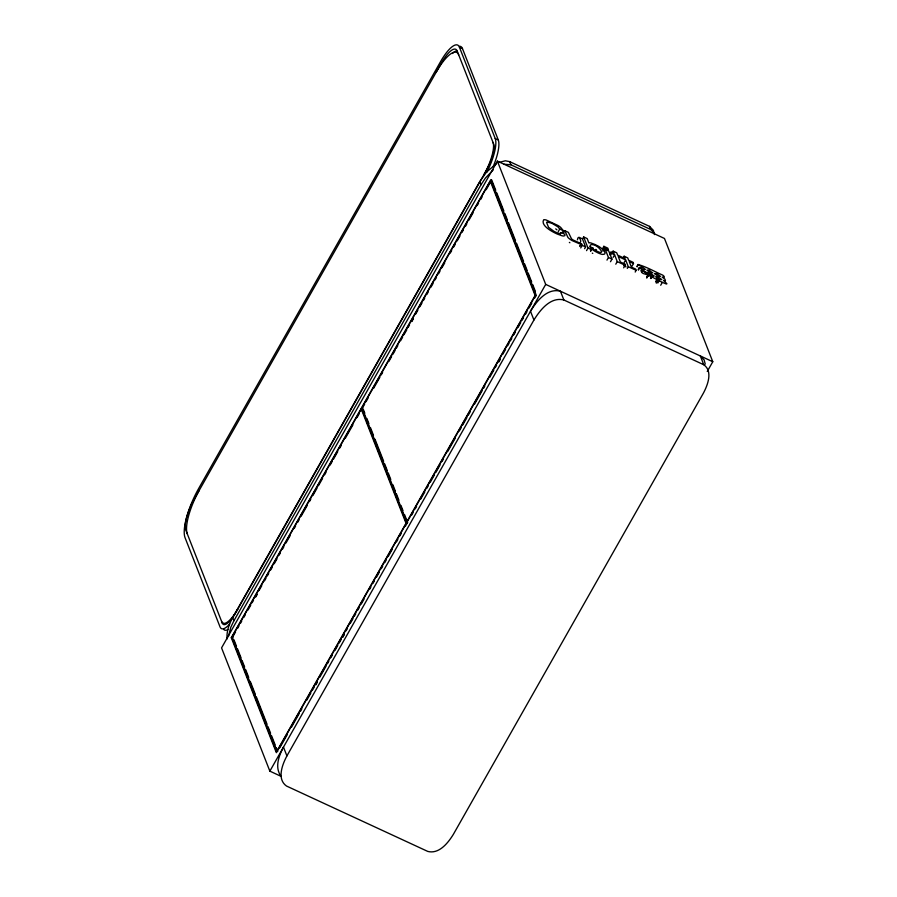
<?xml version="1.0" encoding="UTF-8"?>
<svg xmlns="http://www.w3.org/2000/svg" width="897" height="897" viewBox="0 0 897 897"><rect width="100%" height="100%" fill="white"/><g stroke="black" fill="none" stroke-linecap="round" stroke-linejoin="round"><path stroke-width="1.35" d="M228.376 636.601L230.854 627.138L233.938 620.713L480.949 184.816L485.389 178.099L493.249 169.892M658.163 276.859L655.64 276.758L659.194 279.46L661.784 279.606L658.163 276.859L657.086 278.754M649.383 270.165L646.961 270.109L650.403 272.699L652.758 272.778L651.659 272.127A4.003 1.032 29.5 0 1 650.359 271.163L649.383 270.165L648.307 272.06M496.624 163.579L486.656 171.91L479.704 181.654L232.693 617.551C229.116 624.065 226.414 631.466 227.053 639M286.917 755.902C282.342 764.491 276.657 779.089 286.491 786.03L427.768 851.421C439.138 854.381 448.13 842.832 453.4 834.288L703.383 393.166C707.688 385.071 713.059 371.291 703.775 364.743L563.877 299.99C550.59 296.537 540.084 310.026 533.928 320.016L286.917 755.902L283.474 747.123C279.18 755.308 274.886 766.161 280.099 774.862M707.262 371.459L712.779 361.726L664.475 238.467L497.398 161.135L221.559 647.892L269.862 771.151L281.254 776.421M231.291 637.711L490.906 179.579L535.969 294.575L276.354 752.706L231.291 637.711L232.088 638.081L276.646 751.787M276.198 747.56L277.722 751.451L276.926 751.081L232.144 636.814L361.233 409.01L362.04 409.38L406.823 523.646L406.016 523.276L361.233 409.01M405.444 526.079L407.574 522.323L406.767 521.953L361.996 407.687L490.334 181.205L491.13 181.575L535.913 295.842L534.534 298.275M232.088 638.081L235.541 631.993M237.615 628.337L238.994 625.904M240.374 623.46L241.753 621.027M243.827 617.371L245.206 614.938M247.976 610.061L250.734 605.183M252.113 602.75L253.492 600.317M255.567 596.662L256.946 594.218M259.02 590.562L261.778 585.696M264.537 580.819L265.927 578.386M267.306 575.941L268.685 573.508M270.759 569.853L272.139 567.42M274.213 563.764L276.971 558.887M279.045 555.232L280.425 552.799M282.488 549.143L283.878 546.699M285.941 543.044L290.09 535.733M294.227 528.423L295.618 525.99M297.681 522.334L299.06 519.901M301.134 516.235L307.346 505.269M309.42 501.614L310.799 499.18M312.874 495.525L317.011 488.215M318.401 485.782L322.539 478.471M324.613 474.816L325.992 472.371M330.141 465.061L332.204 461.406M333.583 458.972L337.732 451.662M339.806 448.007L341.185 445.574M345.323 438.263L352.925 424.853M357.062 417.542L359.136 413.887M360.516 411.454L364.653 404.143M366.043 401.71L368.106 398.055M373.634 388.3L379.846 377.334M381.225 374.901L382.615 372.468M388.827 361.502L391.585 356.625M392.964 354.192L395.039 350.536M396.418 348.092L397.797 345.659M400.567 340.782L402.63 337.126M404.02 334.693L406.778 329.816M408.157 327.383L409.537 324.949M411.611 321.294L412.99 318.85M415.748 313.984L417.823 310.328M419.897 306.673L421.971 303.018M423.35 300.573L424.73 298.14M426.804 294.485L428.183 292.052M430.941 287.175L433.016 283.519M435.09 279.864L436.469 277.431M438.543 273.776L439.922 271.331M441.986 267.676L444.755 262.81M450.272 253.055L451.662 250.622M453.725 246.967L455.104 244.533M457.178 240.878L459.948 236.001M462.011 232.345L463.39 229.912M465.465 226.257L466.844 223.813M468.918 220.157L473.067 212.847M477.204 205.536L478.583 203.103M480.657 199.448L482.037 197.015M486.185 189.704L491.702 179.949L495.749 190.287M255.723 596.987L257.103 594.554M362.04 409.38L362.792 408.057L361.996 407.687M411.779 321.608L413.158 319.164M558.259 231.617L559.728 229.027L557.833 226.773L551.834 223.263L547.26 222.052A7.77 2.007 29.5 0 0 546.587 222.422L548.549 227.333L553.696 231.134A8.342 2.153 29.5 0 0 556.678 232.603L560.345 233.736L561.096 232.536L564.762 234.229L564.919 235.563L563.798 236.012A8.521 2.198 29.5 0 1 561.948 235.743L557.497 234.139A14.117 3.644 29.5 0 1 553.449 232.166C549.48 230.114 540.768 224.743 543.66 219.754A10.472 2.702 29.5 0 1 546.105 219.956L558.282 225.629A9.172 2.366 29.5 0 1 560.681 227.401L563.417 230.731L562.43 232.458M560.12 234.263L561.096 232.536M563.854 232.446L564.841 230.72L568.373 232.357L571.501 238.793A4.429 1.144 29.5 0 0 573.082 239.981L578.868 242.616A5.236 1.357 29.5 0 0 579.989 242.751C582.456 241.596 577.937 233.702 577.433 239.824M276.926 751.081L406.016 523.276M406.767 521.953L535.117 295.472L490.334 181.205M279.797 747.795L287.388 734.396M291.536 727.086L299.127 713.687M300.506 711.254L301.885 708.809M306.718 700.288L310.867 692.977M312.246 690.544L314.309 686.889M315.699 684.456L317.078 682.012M319.837 677.145L326.048 666.179M327.427 663.746L328.807 661.302M330.881 657.647L332.26 655.214M335.03 650.336L337.788 645.47M339.167 643.037L341.241 639.382M342.62 636.937L344 634.504M346.074 630.849L347.453 628.416M350.211 623.538L352.97 618.672M354.349 616.228L355.739 613.795M357.802 610.139L359.181 607.706M361.256 604.051L364.014 599.174M369.542 589.43L370.921 586.997M372.995 583.342L374.374 580.908M376.448 577.253L379.207 572.376M381.281 568.72L382.66 566.287M384.723 562.632L386.114 560.199M388.177 556.544L392.325 549.233M396.463 541.923L397.842 539.489M399.916 535.834L401.295 533.39M411.712 515.013L413.091 512.579M415.165 508.924L416.544 506.491M420.682 499.18L424.819 491.881M426.894 488.226L428.273 485.793M430.347 482.138L434.484 474.838M435.864 472.394L440.001 465.095M442.075 461.439L443.454 459.006M447.592 451.696L455.183 438.308M459.32 430.997L461.394 427.342M462.774 424.909L466.911 417.61M468.29 415.165L470.364 411.521M474.502 404.211L482.093 390.823M483.472 388.379L484.851 385.945M489.684 377.424L493.821 370.113M495.2 367.68L496.579 365.247M498.654 361.592L500.033 359.159M502.791 354.293L505.549 349.415M507.624 345.771L509.003 343.327M510.382 340.894L511.761 338.461M513.835 334.805L515.214 332.372M517.973 327.506L520.731 322.628M522.11 320.195L523.489 317.762M525.564 314.107L526.943 311.674M529.017 308.019L531.775 303.152M315.822 684.848L317.202 682.404M342.744 637.33L344.134 634.885M498.788 361.962L500.178 359.518M269.862 771.151L545.701 284.394L497.398 161.135M582.68 238.68L583.655 236.954L587.176 238.58L588.869 242.919L589.52 242.852A6.772 1.749 29.5 0 1 590.921 242.964L594.969 244.489A10.181 2.635 29.5 0 1 597.133 245.61C600.127 246.44 609.758 254.815 602.246 254.412A9.822 2.534 29.5 0 1 597.75 252.763L595.238 251.463A6.458 1.671 29.5 0 1 593.321 250.218L591.067 248.458L591.56 249.691L590.585 251.418M580.011 245.576L581.626 243.95L582.175 245.363L585.606 246.944L584.631 248.671M581.626 243.95L579.742 246.462M580.707 247.953L582.175 245.363M586.537 250.644L588.006 248.054L583.655 236.954M590.484 250.465L591.471 248.738M602.403 248.906L603.872 246.316L607.774 248.121L608.413 249.758L604.511 247.953L603.872 246.316M603.053 250.543L604.511 247.953M604.298 251.171L605.284 249.444L608.794 251.07L611.956 259.143L610.487 261.733M609.545 254.681L611.014 252.091L614.041 253.492L613.111 251.126L612.135 252.853M606.977 260.108L608.446 257.517L605.284 249.444M610.543 255.107L611.519 253.38L611.014 252.091M613.133 257.394L614.602 254.804L611.519 253.38M615.791 264.189L617.259 261.599L614.602 254.804M623.168 257.966L624.144 256.239L627.721 257.888L628.64 260.231L632.99 262.249L633.495 263.539L632.037 266.129M624.166 262.507L625.635 259.928L618.235 256.497L620.388 262.014L624.648 263.976L623.673 265.703M623.673 267.833L625.142 265.243L617.259 261.599M627.317 268.427L628.292 266.701L625.635 259.928M636.982 266.387L638.059 264.492C646.558 266.869 654.328 271.432 662.782 275.155A4.306 1.11 29.5 0 1 664.161 276.478L664.229 277.397L662.154 277.162L664.957 279.146L665.451 280.683A3.767 0.975 29.5 0 1 664.531 280.671L663.533 280.38L666.897 283.744A4.025 1.043 29.5 0 1 666.236 283.945C658.14 280.963 651.413 275.771 643.149 273.484A3.98 1.032 29.5 0 1 641.68 272.419L640.918 270.445A3.947 1.02 29.5 0 1 642.129 270.614L648.34 274.504L652.018 275.648A4.014 1.032 29.5 0 1 653.038 275.727L654.182 276.097C650.998 272.856 646.008 273.798 643.082 269.829L639.258 267.698L638.182 269.593M637.162 266.858L638.059 264.492M635.177 272.06L636.152 270.333L635.648 269.066L631.398 267.093L629.223 261.565L633.495 263.539M638.406 270.064L639.483 268.169M640.772 268.528L641.837 266.622L638.238 264.963M642.005 271.735L643.082 269.829M646.726 277.341L647.802 275.446M648.228 274.942L646.614 277.79L648.352 274.93M646.939 277.835L648.542 274.987M649.675 275.39L650.751 273.495M650.46 278.261L651.536 276.366M650.706 278.418L651.783 276.511M650.897 278.575L651.973 276.668M655.584 281.77L656.66 279.875M656.245 282.028L657.322 280.133M656.301 283.16L657.916 280.312M657.849 283.015L659.463 280.167M660.697 285.257L662.311 282.42M498.44 162.626L505.325 160.787L509.664 161.639L649.551 226.392L653.341 230.316L654.474 234.577M504.103 164.229L510.898 164.801L650.796 229.542L654.575 233.478M589.632 246.944L590.854 247.168M592.424 247.718L593.321 248.099M229.654 624.065A26.686 7.815 -65.2 0 1 220.012 626.868L185.062 537.718A40.982 12.009 -65.2 0 1 198.742 488.36L440.528 61.691A30.509 8.936 -65.2 0 1 459.41 47.149L462.46 48.561L498.261 139.921A31.081 9.116 -65.2 0 1 493.215 166.494M459.41 47.149L495.211 138.508L498.261 139.921M613.111 251.126L616.721 252.797L617.641 255.129L625.063 258.571L624.144 256.239M578.901 237.245L582.445 238.882L585.606 246.944M559.728 229.027L563.417 230.731M639.258 267.698L642.902 269.38L645.392 269.392L641.837 266.622M588.006 248.054L591.56 249.691M608.446 257.517L611.956 259.143M628.292 266.701L636.152 270.333M545.701 284.394L712.779 361.726M535.117 295.472L535.913 295.842M222.209 622.978A22.044 6.458 -65.2 0 0 235.855 612.46L486.275 170.565A22.044 6.458 -65.2 0 0 493.642 144.013L457.201 51.039A25.867 7.58 -65.2 0 0 441.189 63.373L194.414 498.855A25.867 7.58 -65.2 0 0 185.78 530.004L222.209 622.978L225.259 624.39M232.144 636.814L232.951 637.184M595.799 249.4L596.505 249.859M555.725 228.858L556.925 229.867M649.551 226.392L650.796 229.542M703.775 364.743L700.333 355.963L704.123 359.888L705.255 364.148M624.615 263.64L625.938 267.026M509.664 161.639L510.898 164.801M563.877 299.99L560.434 291.211C547.159 287.758 536.641 301.246 530.486 311.237L533.928 320.016M496.77 192.877L503.856 210.963M504.865 213.542L507.399 220.012M508.408 222.591L515.506 240.676M516.515 243.266L523.601 261.352M524.622 263.942L527.144 270.401M528.165 272.98L531.708 282.028M532.717 284.607L535.251 291.065M479.704 181.654L480.949 184.816M363.296 409.357L364.832 413.248M366.862 418.439L368.902 423.642M370.427 427.533L373.477 435.325M375.002 439.216L383.658 461.293M384.667 463.884L387.212 470.387M388.233 472.977L390.778 479.469M392.819 484.66L395.364 491.152M396.373 493.754L398.918 500.246M400.959 505.437L402.988 510.628M404.513 514.53L407.574 522.323M232.693 617.551L233.938 620.713M233.96 639.785L236.505 646.277M237.526 648.867L241.091 657.961M242.1 660.562L244.646 667.054M245.666 669.644L248.716 677.437M250.252 681.339L255.331 694.323M256.351 696.913L267.037 724.182M268.057 726.783L270.602 733.275M271.623 735.865L275.177 744.959M564.841 230.72L567.936 237.458A7.804 2.018 29.5 0 0 571.882 240.486L579.664 243.872A6.582 1.704 29.5 0 0 580.987 243.849M495.211 138.508A31.081 9.116 -65.2 0 1 486.735 172.437M493.014 142.41A26.45 7.748 -65.2 0 1 484.178 174.253M187.271 533.816A36.351 10.652 -65.2 0 1 199.403 490.042M459.69 46.263A30.509 8.936 -65.2 0 1 462.46 48.561M227.995 629.559A26.686 7.815 -65.2 0 1 223.656 629.358M452.503 53.495A25.867 7.58 -65.2 0 1 456.752 50.658M436.2 72.175A36.351 10.652 -65.2 0 1 458.692 54.852M237.952 608.771A26.45 7.748 -65.2 0 1 221.581 621.374M592.771 253.425A6.458 1.671 29.5 0 1 592.3 253.122M569.875 242.739A7.804 2.018 29.5 0 1 569.36 242.392M601.73 251.631L600.777 252.483A5.158 1.334 29.5 0 1 599.286 252.214C580.774 244.489 595.059 240.138 601.73 251.631M656.907 273.641L654.395 273.563L657.927 276.231L660.472 276.366L656.907 273.641"/></g></svg>
